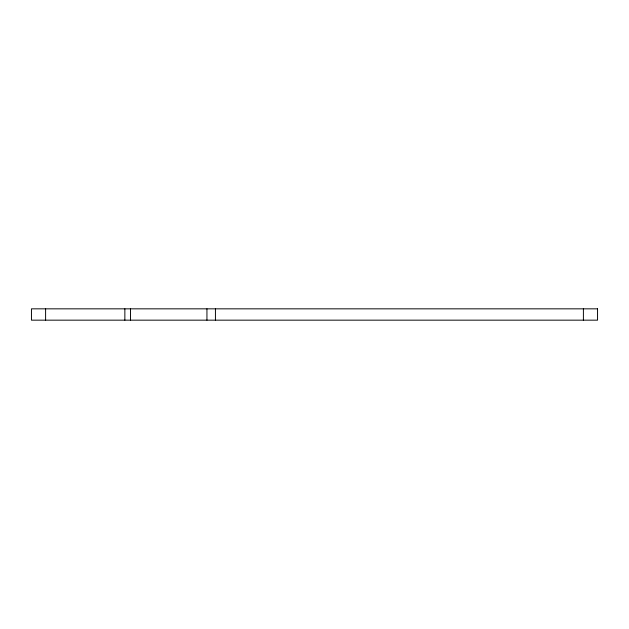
<?xml version="1.0" encoding="UTF-8"?>
<svg xmlns="http://www.w3.org/2000/svg" width="629" height="629" viewBox="0 0 629 629"><rect width="100%" height="100%" fill="white"/><g stroke="black" fill="none" stroke-linecap="round" stroke-linejoin="round"><path stroke-width="0.94" d="M583.398 308.839L583.398 320.161M215.433 308.839L215.433 320.161M206.941 308.839L206.941 320.161M130.518 308.839L130.518 320.161M124.857 308.839L124.857 320.161M45.602 308.839L45.602 320.161M597.55 308.839L31.45 308.839L31.45 320.161L597.55 320.161L597.55 308.839"/></g></svg>
